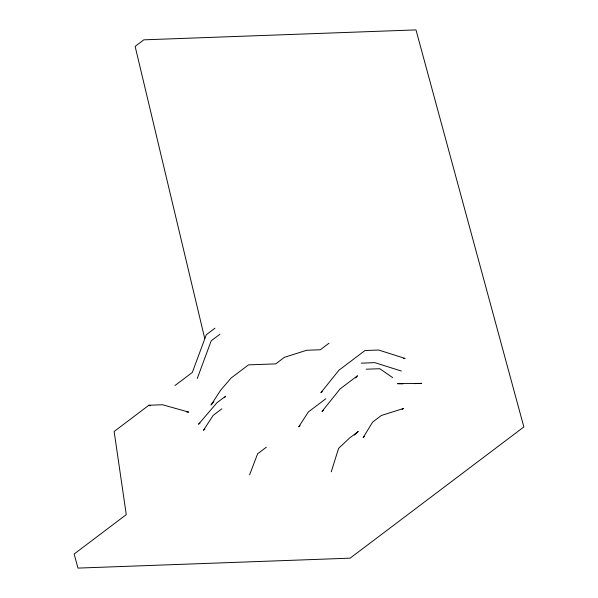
<?xml version="1.0" encoding="UTF-8"?>
<svg xmlns="http://www.w3.org/2000/svg" width="598" height="598" viewBox="0 0 598 598"><rect width="100%" height="100%" fill="white"/><g stroke="black" fill="none" stroke-linecap="round" stroke-linejoin="round"><path stroke-width="0.9" d="M331.24 471.829L338.603 448.358L349.546 438.057L358.232 431.494L354.375 435.127M197.243 378.504L211.214 340.808L219.9 334.252M249.598 474.812L257.626 453.785L266.312 447.229M224.639 397.692L225.61 396.197L216.924 402.76L198.543 424.221L199.994 423.122M355.735 377.951L357.484 375.768L340.113 388.894L322.023 411.417L323.466 410.318M213.957 401.572L210.997 405.033L220.692 390.135L231.134 377.996L248.506 364.877L275.723 363.883L284.409 357.32L306.699 350.264L320.311 349.77L328.997 343.207M214.974 328.182L206.288 334.745L192.317 372.442L174.945 385.56M186.89 412.157L188.699 412.089L162.499 404.749L148.887 405.242L114.143 431.487L126.268 514.639L74.145 554.01L77.979 568.1L350.129 558.166L523.855 426.942L415.976 29.9L143.826 39.834L135.141 46.397L204.725 338.461M221.843 408.823L213.157 415.386L203.462 430.283L204.912 429.192M322.315 391.63L320.864 392.722L338.954 370.207L365.019 350.518L378.624 350.024L405.115 358.426L403.306 358.494M325.783 398.791L308.411 411.91L298.716 426.808L300.166 425.709M364.601 436.465L363.158 437.557L372.681 422.053L381.375 415.49L403.665 408.434L402.095 409.398M361.252 363.143L374.856 362.65L401.355 371.052M366.17 369.213L379.782 368.712L392.669 377.615M414.459 383.624L421.71 383.363L397.588 383.677L402.85 383.767M148.887 405.242L150.636 405.736"/></g></svg>
